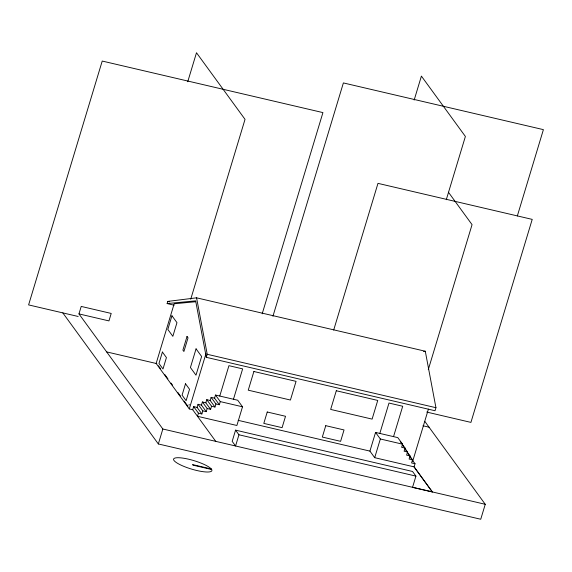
<?xml version="1.0" encoding="UTF-8"?>
<svg xmlns="http://www.w3.org/2000/svg" width="572" height="572" viewBox="0 0 572 572"><rect width="100%" height="100%" fill="white"/><g stroke="black" fill="none" stroke-linecap="round" stroke-linejoin="round"><path stroke-width="0.86" d="M78.957 313.906L81.217 306.428L111.204 313.435L108.952 320.906L78.957 313.906L162.848 429.007L485.256 504.289M187.738 81.739L196.489 52.753L245.03 119.348L190.712 299.256M167.131 303.575L167.789 301.401L196.568 297.819L425.289 351.237L435.943 407.7L435.027 410.739L206.306 357.321L195.653 300.858L167.131 303.575L174.088 305.198M424.903 421.5L485.249 504.304L480.737 519.247L158.337 443.951L162.848 429.007M188.989 405.176L189.218 404.418M192.721 409.724L189.289 408.923L206.02 353.51M206.306 357.321L207.221 354.282L196.568 297.819M197.09 407.414L198.026 404.297L202.81 410.86L201.866 413.971L197.09 407.414L193.658 406.613L192.714 409.745L215.758 441.362M193.658 406.613L198.441 413.17L197.497 416.302L236.88 425.482L242.514 406.799L237.737 400.243L215.501 395.045L214.557 398.162L219.341 404.726L220.277 401.608L215.501 395.045M202.395 401.987L207.178 408.544L206.235 411.661L201.451 405.098L202.395 401.987L205.82 402.788L210.603 409.345L211.547 406.234L206.764 399.671L205.82 402.788M211.132 397.361L215.909 403.925L214.972 407.035L210.189 400.471L211.132 397.361L214.557 398.162M219.762 396.046L228.929 365.672L242.642 368.876L233.469 399.242M262.183 313.821L322.93 112.598L102.224 61.054L28.6 304.905L78.178 316.48M235.564 430.137L232.182 441.348L235.564 445.988L238.946 434.777L235.564 430.137L412.541 471.471L415.93 476.111L412.548 487.323L432.346 491.927L414.078 466.866L374.696 457.686L369.92 451.108L238.159 420.341M272.937 316.259L343.386 82.926L543.4 129.637L517.338 215.959M333.683 330.073L377.978 183.362L532.217 219.383L470.928 422.393L426.733 412.069M414.178 100.036L421.4 76.105L465.386 136.458L446.289 199.707M369.92 451.108L375.561 432.432L397.797 437.623L402.581 444.187L401.637 447.297L405.069 448.098L404.125 451.208L407.557 452.009L406.613 455.126L410.045 455.927L409.102 459.037L412.534 459.838L411.59 462.948L415.022 463.749L414.071 466.881L432.339 491.941M379.822 433.426L388.989 403.053L402.702 406.256L393.536 436.629M374.703 457.671L380.344 438.989L375.561 432.432M428.278 369.648L472.057 224.646L448.419 192.206M412.727 461.111L428.428 409.102M423.545 351.451L425.289 351.237M195.71 301.723L174.167 303.775L156.149 363.449L189.289 408.923M167.789 301.401L169.526 301.809M207.221 354.282L435.943 407.7M106.657 351.909L156.842 363.628M422.994 425.768L429.072 427.191M220.277 401.608L242.514 406.799M380.344 438.989L402.581 444.187M206.764 399.671L210.189 400.471M215.909 403.925L219.341 404.726M211.547 406.234L214.972 407.035M198.026 404.297L201.451 405.098M207.178 408.544L210.603 409.345M202.81 410.86L206.235 411.661M198.441 413.17L201.866 413.971M238.946 434.777L415.93 476.111M211.218 468.94L192.535 464.578L192.95 465.143L211.633 469.512M400.286 441.534L405.069 448.098M402.774 445.452L403.732 446.761M404.683 448.076L407.557 452.009M405.262 449.363L410.045 455.927M408.229 453.932L412.534 459.838M410.238 457.192L415.022 463.749M158.423 365.794L160.525 368.683M164.736 374.46L167.889 378.786M171.049 383.118L172.622 385.285M177.885 392.499L180.516 396.11M184.198 401.165L187.881 406.22M62.827 312.905L158.337 443.951M171.943 315.758L167.818 329.422L172.844 336.322L176.97 322.651L171.943 315.758M162.405 352.059L158.966 363.449L162.991 368.969L166.431 357.579L162.405 352.059M187.023 336.45L182.897 350.114L183.905 351.494L188.031 337.83L187.023 336.45M185.514 383.769L182.082 395.159L186.1 400.672L189.539 389.289L185.514 383.769M196.06 348.848L190.419 367.524L195.989 375.161L201.623 356.485L196.06 348.848M253.889 371.5L248.248 390.183L290.426 400.035L296.06 381.352L253.889 371.5M267.238 412.004L263.799 423.394L282.082 427.663L285.521 416.28L267.238 412.004M325.754 425.675L322.322 437.065L340.605 441.334L344.037 429.944L325.754 425.675M336.3 390.748L330.659 409.43L372.107 419.112L377.742 400.429L336.3 390.748M211.49 469.24L210.789 468.468A20.006 4.397 16.8 0 0 179.193 457.743A20.006 4.397 16.8 0 0 186.15 467.281A20.006 4.397 16.8 0 0 211.862 469.941L211.49 469.24"/></g></svg>
